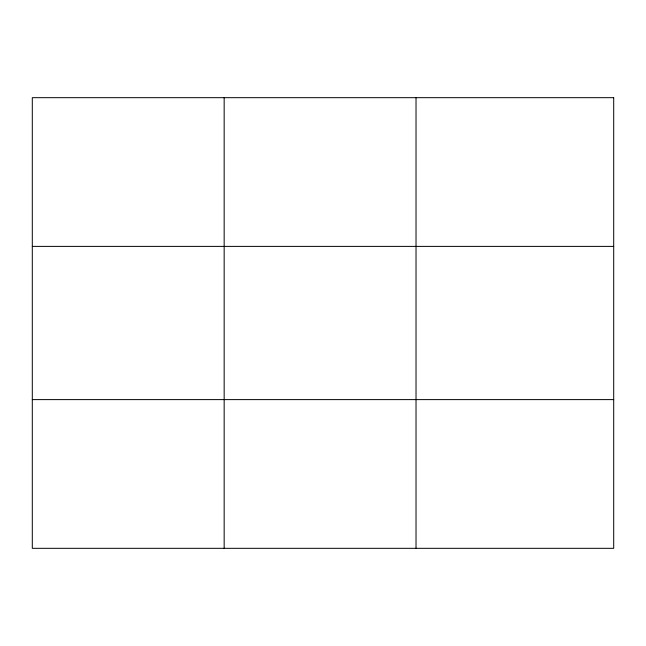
<?xml version="1.0" encoding="UTF-8"?>
<svg xmlns="http://www.w3.org/2000/svg" width="646" height="646" viewBox="0 0 646 646"><rect width="100%" height="100%" fill="white"/><g stroke="black" fill="none" stroke-linecap="round" stroke-linejoin="round"><path stroke-width="0.97" d="M224.162 548.325L224.162 97.675M416.024 548.325L416.024 97.675M32.3 246.392L613.7 246.392M32.3 399.608L613.7 399.608M613.7 97.675L613.7 548.325L32.3 548.325L32.3 97.675L613.7 97.675"/></g></svg>
